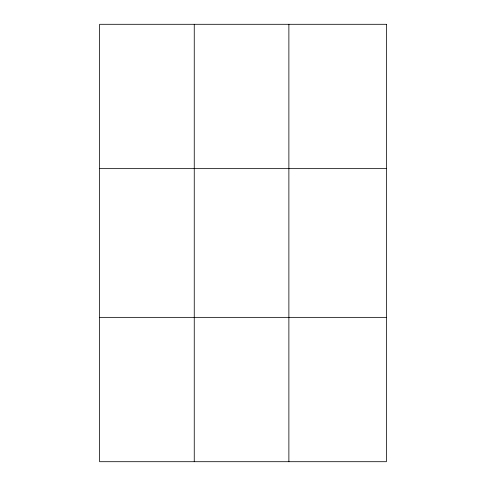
<?xml version="1.0" encoding="UTF-8"?>
<svg xmlns="http://www.w3.org/2000/svg" width="486" height="486" viewBox="0 0 486 486"><rect width="100%" height="100%" fill="white"/><g stroke="black" fill="none" stroke-linecap="round" stroke-linejoin="round"><path stroke-width="0.73" d="M194.254 24.3L194.254 461.7M288.878 24.3L288.878 461.7M99.624 168.642L386.376 168.642M99.624 317.358L386.376 317.358M386.376 24.3L386.376 461.7L99.624 461.7L99.624 24.3L386.376 24.3"/></g></svg>
